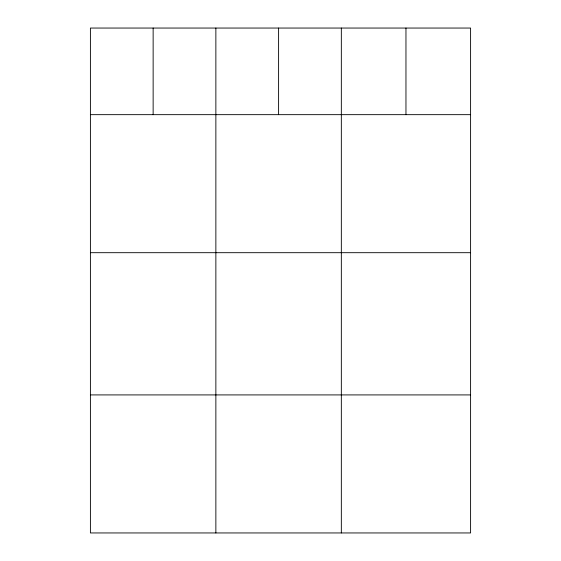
<?xml version="1.0" encoding="UTF-8"?>
<svg xmlns="http://www.w3.org/2000/svg" width="561" height="561" viewBox="0 0 561 561"><rect width="100%" height="100%" fill="white"/><g stroke="black" fill="none" stroke-linecap="round" stroke-linejoin="round"><path stroke-width="0.84" d="M470.595 114.661L470.595 532.95L90.405 532.95L90.405 28.05L470.595 28.05L470.595 114.661L90.405 114.661M90.405 252.695L470.595 252.695M90.405 394.916L470.595 394.916M405.961 28.05L405.961 114.661M341.333 28.05L341.333 532.95M278.6 28.05L278.6 114.661M215.866 28.05L215.866 532.95M153.139 28.05L153.139 114.661"/></g></svg>
